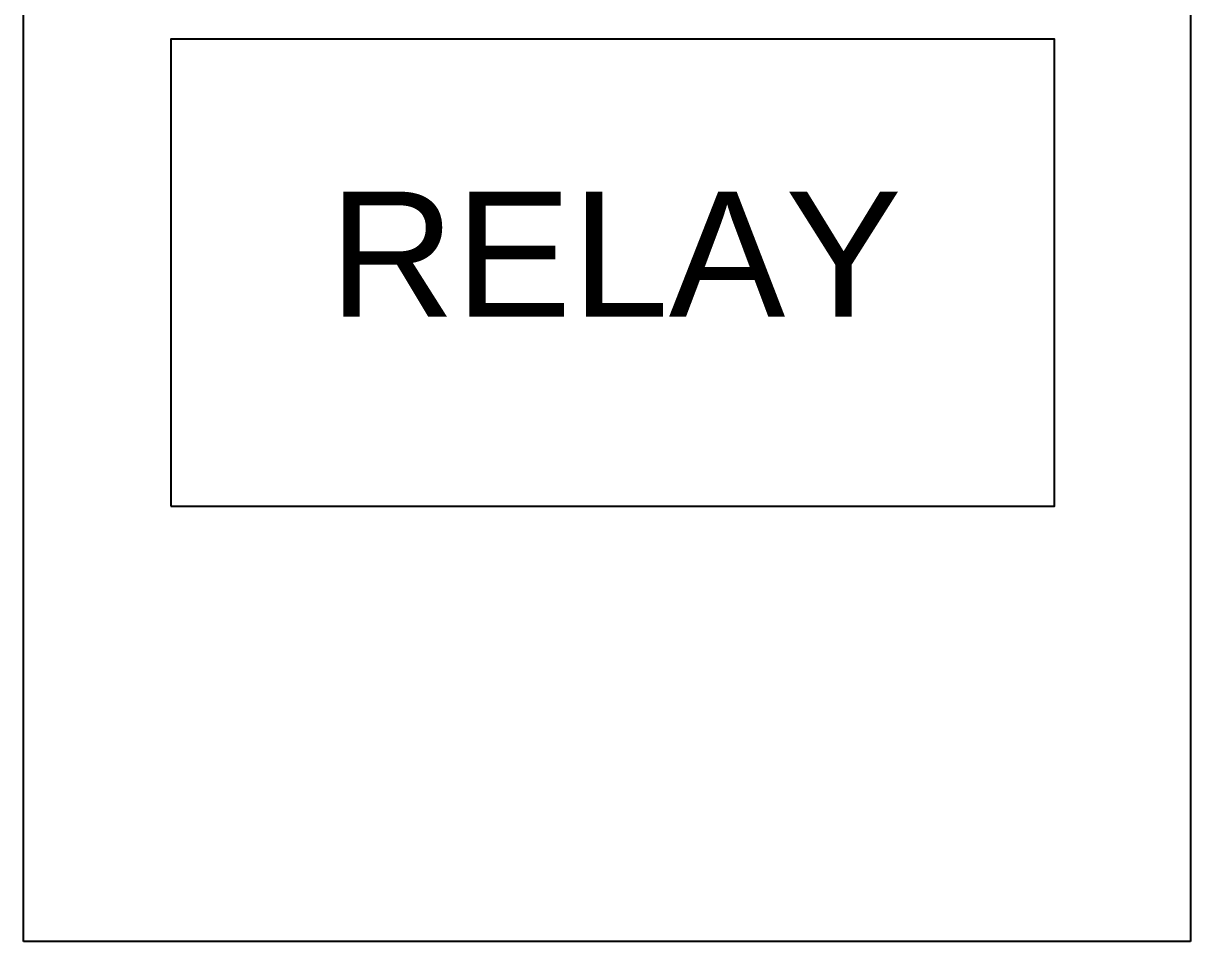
# Model space of a CAD drawing. Header units: millimetres. Extents: x 0 to 140, y 0 to 190.
# Drawn here: x 0 to 140, y 0 to 110.1 of the extents above; entities that cross this region are included whole.
import ezdxf

# ---------------------------------------------------------------- set-up
doc = ezdxf.new("R2010")
doc.units = ezdxf.units.MM
doc.styles.get("Standard").update_dxf_attribs({"font": 'Arial.ttf'})

msp = doc.modelspace()

# ---------------------------------------------------------------- linework, layer by layer
for p, q in [((0, 0), (0, 190)), ((140, 190), (140, 0)), ((140, 0), (0, 0))]:
    msp.add_line(p, q)
msp.add_lwpolyline([(17.68, 52.24), (123.68, 52.24), (123.68, 108.24), (17.68, 108.24)], close=True)

# ---------------------------------------------------------------- texts
at = {"insert": (36.65, 89.95), "char_height": 15, "attachment_point": 1}
msp.add_mtext_dynamic_manual_height_columns('RELAY', width=106, gutter_width=12.5, heights=[0], dxfattribs=at)

doc.saveas('drawing.dxf')
